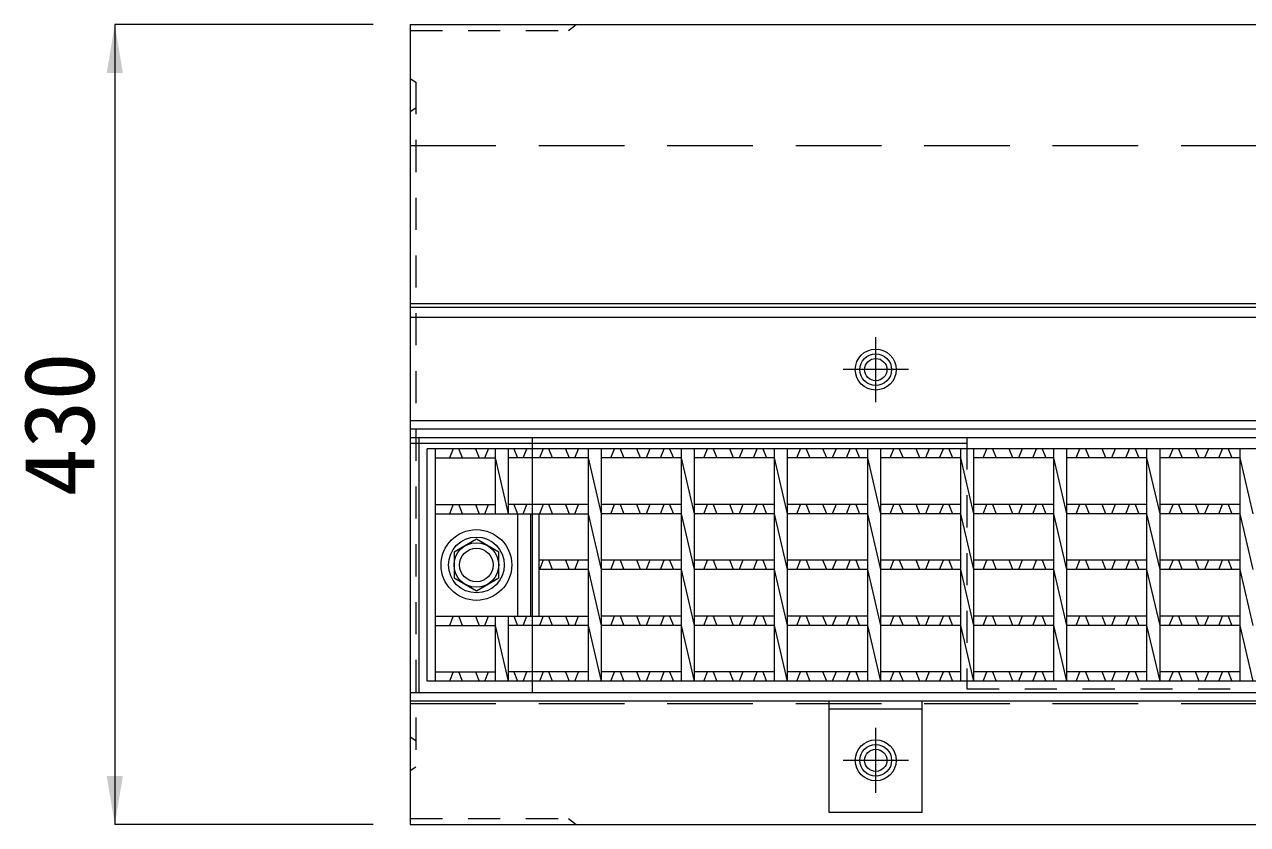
# Model space of a CAD drawing. Units: millimetres at full size; details may follow other scales. Extents: x -1934 to 78146, y -143454 to -112471.
# Drawn here: x 763 to 1420, y -135811 to -135381 of the extents above; entities that cross this region are included whole.
import ezdxf
from ezdxf.enums import TextEntityAlignment as Align

# ---------------------------------------------------------------- set-up
doc = ezdxf.new("R2010")
doc.units = ezdxf.units.MM
doc.header["$LTSCALE"] = 23
for name, pattern in [('CHAIN', [18.5, 12, -1.5, 3.5, -1.5]), ('USER1', [3, 2, -1]), ('USER2', [1.35, 0.75, -0.6])]:
    doc.linetypes.add(name, pattern=pattern)
for name, color, linetype, lineweight in [('インサート', 92, 'USER2', 9), ('エンボス', 4, 'Continuous', 5), ('グレーチング', 7, 'Continuous', 9), ('受枠', 3, 'Continuous', 13), ('寸法線', 7, 'Continuous', 13), ('本体', 2, 'Continuous', 13), ('目地', 132, 'USER2', 5)]:
    doc.layers.add(name, color=color, linetype=linetype, lineweight=lineweight)
doc.styles.add('ＭＳ ゴシック', font='')
doc.styles.get('ＭＳ ゴシック').set_extended_font_data('MS Gothic')

# ---------------------------------------------------------------- blocks, each defined once
blk = doc.blocks.new('filled_arrow')
at = {"color": 0, "linetype": 'Continuous', "lineweight": -2}
blk.add_solid([(7.5, 1.25), (0, 0), (7.5, -1.25)], dxfattribs=at)

msp = doc.modelspace()

# ---------------------------------------------------------------- linework, layer by layer
at = {"layer": 'インサート', "linetype": 'CHAIN'}
for p, q in [((1220.42, -135583.82), (1220.42, -135548.82)), ((1237.92, -135566.32), (1202.92, -135566.32)), ((1220.42, -135793.82), (1220.42, -135758.82)), ((1237.92, -135776.32), (1202.92, -135776.32))]:
    msp.add_line(p, q, dxfattribs=at)
at = {"layer": 'インサート', "linetype": 'Continuous', "lineweight": 13}
msp.add_lwpolyline([(1005.92, -135657.47), (993.93, -135664.39), (993.93, -135678.24), (1005.92, -135685.17), (1017.92, -135678.24), (1017.92, -135664.39)], close=True, dxfattribs=at)
at = {"layer": 'インサート', "linetype": 'Continuous', "lineweight": 5}
for centre, radius in [((1220.42, -135566.32), 8.5), ((1220.42, -135566.32), 6), ((1005.92, -135671.32), 11.99), ((1220.42, -135776.32), 8.5), ((1220.42, -135776.32), 6)]:
    msp.add_circle(centre, radius, dxfattribs=at)
at = {"layer": 'インサート', "linetype": 'Continuous'}
for radius in [19, 9]:
    msp.add_circle((1005.92, -135671.32), radius, dxfattribs=at)
at = {"layer": 'エンボス'}
for p, q in [((993.4, -135608.82), (991.4, -135613.82)), ((998.4, -135613.82), (996.4, -135608.82)), ((1005.4, -135608.82), (1007.4, -135613.82)), ((1010.4, -135613.82), (1012.4, -135608.82)), ((1026.07, -135608.82), (1028.07, -135613.82)), ((1031.07, -135613.82), (1033.07, -135608.82)), ((1041.79, -135608.82), (1039.79, -135613.82)), ((1046.79, -135613.82), (1044.79, -135608.82)), ((1053.79, -135608.82), (1055.79, -135613.82)), ((1058.79, -135613.82), (1060.79, -135608.82)), ((1078.08, -135613.82), (1080.08, -135608.82)), ((1083.08, -135608.82), (1085.08, -135613.82)), ((1094.08, -135613.82), (1092.08, -135608.82)), ((1099.08, -135608.82), (1097.08, -135613.82)), ((1104.72, -135613.82), (1106.72, -135608.82)), ((1109.72, -135608.82), (1111.72, -135613.82)), ((1128.08, -135613.82), (1130.08, -135608.82)), ((1133.08, -135608.82), (1135.08, -135613.82)), ((1144.08, -135613.82), (1142.08, -135608.82)), ((1149.08, -135608.82), (1147.08, -135613.82)), ((1154.72, -135613.82), (1156.72, -135608.82)), ((1159.72, -135608.82), (1161.72, -135613.82)), ((1178.08, -135613.82), (1180.08, -135608.82)), ((1183.08, -135608.82), (1185.08, -135613.82)), ((1194.08, -135613.82), (1192.08, -135608.82)), ((1199.08, -135608.82), (1197.08, -135613.82)), ((1204.72, -135613.82), (1206.72, -135608.82)), ((1209.72, -135608.82), (1211.72, -135613.82)), ((1228.08, -135613.82), (1230.08, -135608.82)), ((1233.08, -135608.82), (1235.08, -135613.82)), ((1244.08, -135613.82), (1242.08, -135608.82)), ((1249.08, -135608.82), (1247.08, -135613.82)), ((1254.72, -135613.82), (1256.72, -135608.82)), ((1259.72, -135608.82), (1261.72, -135613.82)), ((1278.08, -135613.82), (1280.08, -135608.82)), ((1283.08, -135608.82), (1285.08, -135613.82)), ((1294.08, -135613.82), (1292.08, -135608.82)), ((1299.08, -135608.82), (1297.08, -135613.82)), ((1304.72, -135613.82), (1306.72, -135608.82)), ((1309.72, -135608.82), (1311.72, -135613.82)), ((1328.08, -135613.82), (1330.08, -135608.82)), ((1333.08, -135608.82), (1335.08, -135613.82)), ((1344.08, -135613.82), (1342.08, -135608.82)), ((1349.08, -135608.82), (1347.08, -135613.82)), ((1354.72, -135613.82), (1356.72, -135608.82)), ((1359.72, -135608.82), (1361.72, -135613.82)), ((1378.08, -135613.82), (1380.08, -135608.82)), ((1383.08, -135608.82), (1385.08, -135613.82)), ((1394.08, -135613.82), (1392.08, -135608.82)), ((1399.08, -135608.82), (1397.08, -135613.82)), ((1404.72, -135613.82), (1406.72, -135608.82)), ((1409.72, -135608.82), (1411.72, -135613.82)), ((993.4, -135638.82), (991.4, -135643.82)), ((998.4, -135643.82), (996.4, -135638.82)), ((1005.4, -135638.82), (1007.4, -135643.82)), ((1010.4, -135643.82), (1012.4, -135638.82)), ((1026.07, -135638.82), (1028.07, -135643.82)), ((1031.07, -135643.82), (1033.07, -135638.82)), ((1041.79, -135638.82), (1039.79, -135643.82)), ((1046.79, -135643.82), (1044.79, -135638.82)), ((1053.79, -135638.82), (1055.79, -135643.82)), ((1058.79, -135643.82), (1060.79, -135638.82)), ((1078.08, -135643.82), (1080.08, -135638.82)), ((1083.08, -135638.82), (1085.08, -135643.82)), ((1094.08, -135643.82), (1092.08, -135638.82)), ((1099.08, -135638.82), (1097.08, -135643.82)), ((1104.72, -135643.82), (1106.72, -135638.82)), ((1109.72, -135638.82), (1111.72, -135643.82)), ((1128.08, -135643.82), (1130.08, -135638.82)), ((1133.08, -135638.82), (1135.08, -135643.82)), ((1144.08, -135643.82), (1142.08, -135638.82)), ((1149.08, -135638.82), (1147.08, -135643.82)), ((1154.72, -135643.82), (1156.72, -135638.82)), ((1159.72, -135638.82), (1161.72, -135643.82)), ((1178.08, -135643.82), (1180.08, -135638.82)), ((1183.08, -135638.82), (1185.08, -135643.82)), ((1194.08, -135643.82), (1192.08, -135638.82)), ((1199.08, -135638.82), (1197.08, -135643.82)), ((1204.72, -135643.82), (1206.72, -135638.82)), ((1209.72, -135638.82), (1211.72, -135643.82)), ((1228.08, -135643.82), (1230.08, -135638.82)), ((1233.08, -135638.82), (1235.08, -135643.82)), ((1244.08, -135643.82), (1242.08, -135638.82)), ((1249.08, -135638.82), (1247.08, -135643.82)), ((1254.72, -135643.82), (1256.72, -135638.82)), ((1259.72, -135638.82), (1261.72, -135643.82)), ((1278.08, -135643.82), (1280.08, -135638.82)), ((1283.08, -135638.82), (1285.08, -135643.82)), ((1294.08, -135643.82), (1292.08, -135638.82)), ((1299.08, -135638.82), (1297.08, -135643.82)), ((1304.72, -135643.82), (1306.72, -135638.82)), ((1309.72, -135638.82), (1311.72, -135643.82)), ((1328.08, -135643.82), (1330.08, -135638.82)), ((1333.08, -135638.82), (1335.08, -135643.82)), ((1344.08, -135643.82), (1342.08, -135638.82)), ((1349.08, -135638.82), (1347.08, -135643.82)), ((1354.72, -135643.82), (1356.72, -135638.82)), ((1359.72, -135638.82), (1361.72, -135643.82)), ((1378.08, -135643.82), (1380.08, -135638.82)), ((1383.08, -135638.82), (1385.08, -135643.82)), ((1394.08, -135643.82), (1392.08, -135638.82)), ((1399.08, -135638.82), (1397.08, -135643.82)), ((1404.72, -135643.82), (1406.72, -135638.82)), ((1409.72, -135638.82), (1411.72, -135643.82)), ((1041.79, -135668.82), (1039.79, -135673.82)), ((1046.79, -135673.82), (1044.79, -135668.82)), ((1053.79, -135668.82), (1055.79, -135673.82)), ((1058.79, -135673.82), (1060.79, -135668.82)), ((1078.08, -135673.82), (1080.08, -135668.82)), ((1083.08, -135668.82), (1085.08, -135673.82)), ((1094.08, -135673.82), (1092.08, -135668.82)), ((1099.08, -135668.82), (1097.08, -135673.82)), ((1104.72, -135673.82), (1106.72, -135668.82)), ((1109.72, -135668.82), (1111.72, -135673.82)), ((1128.08, -135673.82), (1130.08, -135668.82)), ((1133.08, -135668.82), (1135.08, -135673.82)), ((1144.08, -135673.82), (1142.08, -135668.82)), ((1149.08, -135668.82), (1147.08, -135673.82)), ((1154.72, -135673.82), (1156.72, -135668.82)), ((1159.72, -135668.82), (1161.72, -135673.82)), ((1178.08, -135673.82), (1180.08, -135668.82)), ((1183.08, -135668.82), (1185.08, -135673.82)), ((1194.08, -135673.82), (1192.08, -135668.82)), ((1199.08, -135668.82), (1197.08, -135673.82)), ((1204.72, -135673.82), (1206.72, -135668.82)), ((1209.72, -135668.82), (1211.72, -135673.82)), ((1228.08, -135673.82), (1230.08, -135668.82)), ((1233.08, -135668.82), (1235.08, -135673.82)), ((1244.08, -135673.82), (1242.08, -135668.82)), ((1249.08, -135668.82), (1247.08, -135673.82)), ((1254.72, -135673.82), (1256.72, -135668.82)), ((1259.72, -135668.82), (1261.72, -135673.82)), ((1278.08, -135673.82), (1280.08, -135668.82)), ((1283.08, -135668.82), (1285.08, -135673.82)), ((1294.08, -135673.82), (1292.08, -135668.82)), ((1299.08, -135668.82), (1297.08, -135673.82)), ((1304.72, -135673.82), (1306.72, -135668.82)), ((1309.72, -135668.82), (1311.72, -135673.82)), ((1328.08, -135673.82), (1330.08, -135668.82)), ((1333.08, -135668.82), (1335.08, -135673.82)), ((1344.08, -135673.82), (1342.08, -135668.82)), ((1349.08, -135668.82), (1347.08, -135673.82)), ((1354.72, -135673.82), (1356.72, -135668.82)), ((1359.72, -135668.82), (1361.72, -135673.82)), ((1378.08, -135673.82), (1380.08, -135668.82)), ((1383.08, -135668.82), (1385.08, -135673.82)), ((1394.08, -135673.82), (1392.08, -135668.82)), ((1399.08, -135668.82), (1397.08, -135673.82)), ((1404.72, -135673.82), (1406.72, -135668.82)), ((1409.72, -135668.82), (1411.72, -135673.82)), ((993.4, -135698.82), (991.4, -135703.82)), ((998.4, -135703.82), (996.4, -135698.82)), ((1005.4, -135698.82), (1007.4, -135703.82)), ((1010.4, -135703.82), (1012.4, -135698.82)), ((1026.07, -135698.82), (1028.07, -135703.82)), ((1031.07, -135703.82), (1033.07, -135698.82)), ((1041.79, -135698.82), (1039.79, -135703.82)), ((1046.79, -135703.82), (1044.79, -135698.82)), ((1053.79, -135698.82), (1055.79, -135703.82)), ((1058.79, -135703.82), (1060.79, -135698.82)), ((1078.08, -135703.82), (1080.08, -135698.82)), ((1083.08, -135698.82), (1085.08, -135703.82)), ((1094.08, -135703.82), (1092.08, -135698.82)), ((1099.08, -135698.82), (1097.08, -135703.82)), ((1104.72, -135703.82), (1106.72, -135698.82)), ((1109.72, -135698.82), (1111.72, -135703.82)), ((1128.08, -135703.82), (1130.08, -135698.82)), ((1133.08, -135698.82), (1135.08, -135703.82)), ((1144.08, -135703.82), (1142.08, -135698.82)), ((1149.08, -135698.82), (1147.08, -135703.82)), ((1154.72, -135703.82), (1156.72, -135698.82)), ((1159.72, -135698.82), (1161.72, -135703.82)), ((1178.08, -135703.82), (1180.08, -135698.82)), ((1183.08, -135698.82), (1185.08, -135703.82)), ((1194.08, -135703.82), (1192.08, -135698.82)), ((1199.08, -135698.82), (1197.08, -135703.82)), ((1204.72, -135703.82), (1206.72, -135698.82)), ((1209.72, -135698.82), (1211.72, -135703.82)), ((1228.08, -135703.82), (1230.08, -135698.82)), ((1233.08, -135698.82), (1235.08, -135703.82)), ((1244.08, -135703.82), (1242.08, -135698.82)), ((1249.08, -135698.82), (1247.08, -135703.82)), ((1254.72, -135703.82), (1256.72, -135698.82)), ((1259.72, -135698.82), (1261.72, -135703.82)), ((1278.08, -135703.82), (1280.08, -135698.82)), ((1283.08, -135698.82), (1285.08, -135703.82)), ((1294.08, -135703.82), (1292.08, -135698.82)), ((1299.08, -135698.82), (1297.08, -135703.82)), ((1304.72, -135703.82), (1306.72, -135698.82)), ((1309.72, -135698.82), (1311.72, -135703.82)), ((1328.08, -135703.82), (1330.08, -135698.82)), ((1333.08, -135698.82), (1335.08, -135703.82)), ((1344.08, -135703.82), (1342.08, -135698.82)), ((1349.08, -135698.82), (1347.08, -135703.82)), ((1354.72, -135703.82), (1356.72, -135698.82)), ((1359.72, -135698.82), (1361.72, -135703.82)), ((1378.08, -135703.82), (1380.08, -135698.82)), ((1383.08, -135698.82), (1385.08, -135703.82)), ((1394.08, -135703.82), (1392.08, -135698.82)), ((1399.08, -135698.82), (1397.08, -135703.82)), ((1404.72, -135703.82), (1406.72, -135698.82)), ((1409.72, -135698.82), (1411.72, -135703.82)), ((993.4, -135728.82), (991.4, -135733.82)), ((998.4, -135733.82), (996.4, -135728.82)), ((1005.4, -135728.82), (1007.4, -135733.82)), ((1010.4, -135733.82), (1012.4, -135728.82)), ((1026.07, -135728.82), (1028.07, -135733.82)), ((1031.07, -135733.82), (1033.07, -135728.82)), ((1041.79, -135728.82), (1039.79, -135733.82)), ((1046.79, -135733.82), (1044.79, -135728.82)), ((1053.79, -135728.82), (1055.79, -135733.82)), ((1058.79, -135733.82), (1060.79, -135728.82)), ((1078.08, -135733.82), (1080.08, -135728.82)), ((1083.08, -135728.82), (1085.08, -135733.82)), ((1094.08, -135733.82), (1092.08, -135728.82)), ((1099.08, -135728.82), (1097.08, -135733.82)), ((1104.72, -135733.82), (1106.72, -135728.82)), ((1109.72, -135728.82), (1111.72, -135733.82)), ((1128.08, -135733.82), (1130.08, -135728.82)), ((1133.08, -135728.82), (1135.08, -135733.82)), ((1144.08, -135733.82), (1142.08, -135728.82)), ((1149.08, -135728.82), (1147.08, -135733.82)), ((1154.72, -135733.82), (1156.72, -135728.82)), ((1159.72, -135728.82), (1161.72, -135733.82)), ((1178.08, -135733.82), (1180.08, -135728.82)), ((1183.08, -135728.82), (1185.08, -135733.82)), ((1194.08, -135733.82), (1192.08, -135728.82)), ((1199.08, -135728.82), (1197.08, -135733.82)), ((1204.72, -135733.82), (1206.72, -135728.82)), ((1209.72, -135728.82), (1211.72, -135733.82)), ((1228.08, -135733.82), (1230.08, -135728.82)), ((1233.08, -135728.82), (1235.08, -135733.82)), ((1244.08, -135733.82), (1242.08, -135728.82)), ((1249.08, -135728.82), (1247.08, -135733.82)), ((1254.72, -135733.82), (1256.72, -135728.82)), ((1259.72, -135728.82), (1261.72, -135733.82)), ((1278.08, -135733.82), (1280.08, -135728.82)), ((1283.08, -135728.82), (1285.08, -135733.82)), ((1294.08, -135733.82), (1292.08, -135728.82)), ((1299.08, -135728.82), (1297.08, -135733.82)), ((1304.72, -135733.82), (1306.72, -135728.82)), ((1309.72, -135728.82), (1311.72, -135733.82)), ((1328.08, -135733.82), (1330.08, -135728.82)), ((1333.08, -135728.82), (1335.08, -135733.82)), ((1344.08, -135733.82), (1342.08, -135728.82)), ((1349.08, -135728.82), (1347.08, -135733.82)), ((1354.72, -135733.82), (1356.72, -135728.82)), ((1359.72, -135728.82), (1361.72, -135733.82)), ((1378.08, -135733.82), (1380.08, -135728.82)), ((1383.08, -135728.82), (1385.08, -135733.82)), ((1394.08, -135733.82), (1392.08, -135728.82)), ((1399.08, -135728.82), (1397.08, -135733.82)), ((1404.72, -135733.82), (1406.72, -135728.82)), ((1409.72, -135728.82), (1411.72, -135733.82))]:
    msp.add_line(p, q, dxfattribs=at)
at = {"layer": 'グレーチング'}
for p, q in [((979.42, -135733.82), (979.42, -135608.82)), ((1959.42, -135608.82), (979.42, -135608.82)), ((983.92, -135733.82), (983.92, -135608.82)), ((1015.92, -135608.82), (1015.92, -135643.82)), ((1022.92, -135608.82), (1022.92, -135643.82)), ((1065.92, -135608.82), (1065.92, -135733.82)), ((1072.92, -135608.82), (1072.92, -135733.82)), ((1115.92, -135608.82), (1115.92, -135733.82)), ((1122.92, -135608.82), (1122.92, -135733.82)), ((1165.92, -135608.82), (1165.92, -135733.82)), ((1172.92, -135608.82), (1172.92, -135733.82)), ((1215.92, -135608.82), (1215.92, -135733.82)), ((1222.92, -135608.82), (1222.92, -135733.82)), ((1265.92, -135608.82), (1265.92, -135733.82)), ((1272.92, -135608.82), (1272.92, -135733.82)), ((1315.92, -135608.82), (1315.92, -135733.82)), ((1322.92, -135608.82), (1322.92, -135733.82)), ((1365.92, -135608.82), (1365.92, -135733.82)), ((1372.92, -135608.82), (1372.92, -135733.82)), ((1415.92, -135608.82), (1415.92, -135733.82)), ((983.92, -135613.82), (1015.92, -135613.82)), ((1015.92, -135613.82), (1022.92, -135643.82)), ((1065.92, -135613.82), (1022.92, -135613.82)), ((1065.92, -135613.82), (1072.92, -135643.82)), ((1115.92, -135613.82), (1072.92, -135613.82)), ((1115.92, -135613.82), (1122.92, -135643.82)), ((1165.92, -135613.82), (1122.92, -135613.82)), ((1165.92, -135613.82), (1172.92, -135643.82)), ((1215.92, -135613.82), (1172.92, -135613.82)), ((1215.92, -135613.82), (1222.92, -135643.82)), ((1265.92, -135613.82), (1222.92, -135613.82)), ((1265.92, -135613.82), (1272.92, -135643.82)), ((1315.92, -135613.82), (1272.92, -135613.82)), ((1315.92, -135613.82), (1322.92, -135643.82)), ((1365.92, -135613.82), (1322.92, -135613.82)), ((1365.92, -135613.82), (1372.92, -135643.82)), ((1415.92, -135613.82), (1372.92, -135613.82)), ((1415.92, -135613.82), (1422.92, -135643.82)), ((983.92, -135638.82), (1015.92, -135638.82)), ((983.92, -135643.82), (1065.92, -135643.82)), ((1065.92, -135638.82), (1022.92, -135638.82)), ((1027.92, -135643.82), (1027.92, -135698.82)), ((1034.92, -135643.82), (1034.92, -135698.82)), ((1039.42, -135643.82), (1039.42, -135698.82)), ((1065.92, -135643.82), (1072.92, -135673.82)), ((1115.92, -135638.82), (1072.92, -135638.82)), ((1115.92, -135643.82), (1072.92, -135643.82)), ((1115.92, -135643.82), (1122.92, -135673.82)), ((1165.92, -135638.82), (1122.92, -135638.82)), ((1165.92, -135643.82), (1122.92, -135643.82)), ((1165.92, -135643.82), (1172.92, -135673.82)), ((1215.92, -135638.82), (1172.92, -135638.82)), ((1215.92, -135643.82), (1172.92, -135643.82)), ((1215.92, -135643.82), (1222.92, -135673.82)), ((1265.92, -135638.82), (1222.92, -135638.82)), ((1265.92, -135643.82), (1222.92, -135643.82)), ((1265.92, -135643.82), (1272.92, -135673.82)), ((1315.92, -135638.82), (1272.92, -135638.82)), ((1315.92, -135643.82), (1272.92, -135643.82)), ((1315.92, -135643.82), (1322.92, -135673.82)), ((1365.92, -135638.82), (1322.92, -135638.82)), ((1365.92, -135643.82), (1322.92, -135643.82)), ((1365.92, -135643.82), (1372.92, -135673.82)), ((1415.92, -135638.82), (1372.92, -135638.82)), ((1415.92, -135643.82), (1372.92, -135643.82)), ((1415.92, -135643.82), (1422.92, -135673.82)), ((1065.92, -135668.82), (1039.42, -135668.82)), ((1115.92, -135668.82), (1072.92, -135668.82)), ((1165.92, -135668.82), (1122.92, -135668.82)), ((1215.92, -135668.82), (1172.92, -135668.82)), ((1265.92, -135668.82), (1222.92, -135668.82)), ((1315.92, -135668.82), (1272.92, -135668.82)), ((1365.92, -135668.82), (1322.92, -135668.82)), ((1415.92, -135668.82), (1372.92, -135668.82)), ((1065.92, -135673.82), (1039.42, -135673.82)), ((1065.92, -135673.82), (1072.92, -135703.82)), ((1115.92, -135673.82), (1072.92, -135673.82)), ((1115.92, -135673.82), (1122.92, -135703.82)), ((1165.92, -135673.82), (1122.92, -135673.82)), ((1165.92, -135673.82), (1172.92, -135703.82)), ((1215.92, -135673.82), (1172.92, -135673.82)), ((1215.92, -135673.82), (1222.92, -135703.82)), ((1265.92, -135673.82), (1222.92, -135673.82)), ((1265.92, -135673.82), (1272.92, -135703.82)), ((1315.92, -135673.82), (1272.92, -135673.82)), ((1315.92, -135673.82), (1322.92, -135703.82)), ((1365.92, -135673.82), (1322.92, -135673.82)), ((1365.92, -135673.82), (1372.92, -135703.82)), ((1415.92, -135673.82), (1372.92, -135673.82)), ((1415.92, -135673.82), (1422.92, -135703.82)), ((983.92, -135698.82), (1065.92, -135698.82)), ((1015.92, -135698.82), (1015.92, -135733.82)), ((1022.92, -135698.82), (1022.92, -135733.82)), ((1115.92, -135698.82), (1072.92, -135698.82)), ((1165.92, -135698.82), (1122.92, -135698.82)), ((1215.92, -135698.82), (1172.92, -135698.82)), ((1265.92, -135698.82), (1222.92, -135698.82)), ((1315.92, -135698.82), (1272.92, -135698.82)), ((1365.92, -135698.82), (1322.92, -135698.82)), ((1415.92, -135698.82), (1372.92, -135698.82)), ((983.92, -135703.82), (1015.92, -135703.82)), ((1015.92, -135703.82), (1022.92, -135733.82)), ((1065.92, -135703.82), (1022.92, -135703.82)), ((1065.92, -135703.82), (1072.92, -135733.82)), ((1115.92, -135703.82), (1072.92, -135703.82)), ((1115.92, -135703.82), (1122.92, -135733.82)), ((1165.92, -135703.82), (1122.92, -135703.82)), ((1165.92, -135703.82), (1172.92, -135733.82)), ((1215.92, -135703.82), (1172.92, -135703.82)), ((1215.92, -135703.82), (1222.92, -135733.82)), ((1265.92, -135703.82), (1222.92, -135703.82)), ((1265.92, -135703.82), (1272.92, -135733.82)), ((1315.92, -135703.82), (1272.92, -135703.82)), ((1315.92, -135703.82), (1322.92, -135733.82)), ((1365.92, -135703.82), (1322.92, -135703.82)), ((1365.92, -135703.82), (1372.92, -135733.82)), ((1415.92, -135703.82), (1372.92, -135703.82)), ((1415.92, -135703.82), (1422.92, -135733.82)), ((983.92, -135728.82), (1015.92, -135728.82)), ((1065.92, -135728.82), (1022.92, -135728.82)), ((1115.92, -135728.82), (1072.92, -135728.82)), ((1165.92, -135728.82), (1122.92, -135728.82)), ((1215.92, -135728.82), (1172.92, -135728.82)), ((1265.92, -135728.82), (1222.92, -135728.82)), ((1315.92, -135728.82), (1272.92, -135728.82)), ((1365.92, -135728.82), (1322.92, -135728.82)), ((1415.92, -135728.82), (1372.92, -135728.82)), ((1959.42, -135733.82), (979.42, -135733.82))]:
    msp.add_line(p, q, dxfattribs=at)
at = {"layer": '受枠'}
for p, q in [((970.42, -135538.32), (970.42, -135598.32)), ((1968.42, -135538.32), (970.42, -135538.32)), ((1968.42, -135593.82), (970.42, -135593.82)), ((970.42, -135598.32), (970.42, -135744.32)), ((1968.42, -135598.32), (970.42, -135598.32)), ((970.42, -135602.82), (1968.42, -135602.82)), ((974.92, -135602.82), (974.92, -135739.82)), ((1035.92, -135602.82), (1035.92, -135739.82)), ((970.42, -135739.82), (1968.42, -135739.82)), ((970.42, -135744.32), (1968.42, -135744.32)), ((1195.42, -135804.32), (1195.42, -135744.32)), ((1245.42, -135748.82), (1195.42, -135748.82)), ((1245.42, -135804.32), (1245.42, -135744.32)), ((1245.42, -135804.32), (1195.42, -135804.32))]:
    msp.add_line(p, q, dxfattribs=at)
for centre, radius in [((1220.42, -135566.32), 11), ((1005.92, -135671.32), 15), ((1220.42, -135776.32), 11)]:
    msp.add_circle(centre, radius, dxfattribs=at)
at = {"layer": '寸法線', "lineweight": 9}
for p, q in [((811.7, -135380.82), (811.7, -135810.82)), ((950.42, -135380.82), (811.7, -135380.82)), ((950.42, -135810.82), (811.7, -135810.82))]:
    msp.add_line(p, q, dxfattribs=at)
at = {"layer": '本体'}
for p, q in [((970.42, -135380.82), (970.42, -135810.82)), ((970.42, -135380.82), (1968.42, -135380.82)), ((970.42, -135810.82), (1968.42, -135810.82))]:
    msp.add_line(p, q, dxfattribs=at)
at = {"layer": '本体', "linetype": 'USER2', "lineweight": 9}
for p, q in [((1055.42, -135384.02), (1059.42, -135380.82)), ((970.42, -135384.02), (1055.42, -135384.02)), ((1269.42, -135602.82), (1269.42, -135737.82)), ((1269.42, -135737.82), (1669.42, -135737.82)), ((970.42, -135807.62), (1055.42, -135807.62)), ((1055.42, -135807.62), (1059.42, -135810.82))]:
    msp.add_line(p, q, dxfattribs=at)
at = {"layer": '本体', "linetype": 'USER1', "lineweight": 9}
for p, q in [((970.42, -135445.82), (1968.42, -135445.82)), ((970.42, -135745.82), (1968.42, -135745.82))]:
    msp.add_line(p, q, dxfattribs=at)
at = {"layer": '本体', "lineweight": 9}
for p, q in [((970.42, -135530.82), (1968.42, -135530.82)), ((970.42, -135605.82), (1269.42, -135605.82))]:
    msp.add_line(p, q, dxfattribs=at)
at = {"layer": '本体', "lineweight": 5}
for p, q in [((970.42, -135532.82), (1968.42, -135532.82)), ((970.42, -135602.82), (1968.42, -135602.82))]:
    msp.add_line(p, q, dxfattribs=at)
at = {"layer": '目地'}
for p, q in [((970.42, -135409.82), (973.42, -135411.82)), ((973.42, -135411.82), (973.42, -135779.82)), ((973.42, -135425.82), (970.42, -135427.82)), ((973.42, -135765.82), (970.42, -135763.82)), ((970.42, -135781.82), (973.42, -135779.82))]:
    msp.add_line(p, q, dxfattribs=at)

# ---------------------------------------------------------------- block references
at = {"layer": '寸法線', "lineweight": 9, "xscale": 3.47, "yscale": 3.47}
for p, rotation in [((811.7, -135380.82), 270), ((811.7, -135810.82), 90)]:
    msp.add_blockref('filled_arrow', p, dxfattribs=dict(at, rotation=rotation))

# ---------------------------------------------------------------- texts
at = {"layer": '寸法線', "style": 'ＭＳ ゴシック'}
msp.add_text('430', height=37.98, rotation=90, dxfattribs=at).set_placement((781.7, -135595.82), align=Align.MIDDLE_CENTER)

doc.saveas('drawing.dxf')
